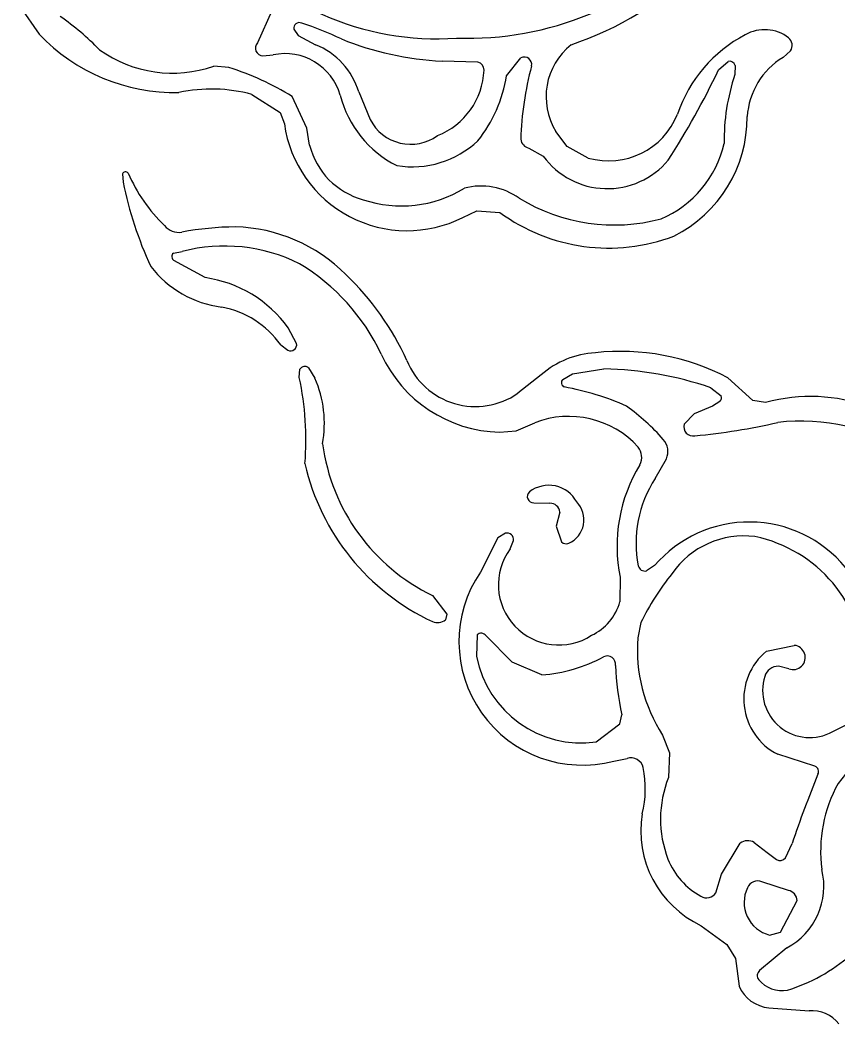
# Model space of a CAD drawing. Header units: millimetres. Extents: x 0.02 to 0.492, y 0.021 to 0.495.
# Drawn here: x 0.0369 to 0.1124, y 0.0739 to 0.1664 of the extents above; entities that cross this region are included whole.
import ezdxf

# ---------------------------------------------------------------- set-up
doc = ezdxf.new("R2010")
doc.units = ezdxf.units.MM
doc.header["$MEASUREMENT"] = 0
doc.layers.add('WHITE', color=7, linetype='Continuous')

msp = doc.modelspace()

# ---------------------------------------------------------------- linework, layer by layer
at = {"layer": 'WHITE'}
for p, q in [((0.0368509680793347, 0.1676670786206736), (0.038607078312543, 0.1651445641679642)), ((0.0600745601847335, 0.1672999903440623), (0.0587356181606856, 0.1643357692871025)), ((0.0621059497454202, 0.1656055379097777), (0.0624945225311949, 0.1650096586559199)), ((0.0624945225311949, 0.1650096586559199), (0.0641065305862008, 0.1641755067690394)), ((0.0592387374961428, 0.1631585522121734), (0.0601783343128439, 0.1632286618609959)), ((0.0817090163539651, 0.1613122549032096), (0.0830422998597267, 0.1629647942641579)), ((0.1072145206928547, 0.162997357456483), (0.1078983161199017, 0.1636013087954018)), ((0.0561033881971769, 0.1620820011506056), (0.0547119409099777, 0.1621972370273714)), ((0.0790647591363654, 0.1625738763704344), (0.075763107439502, 0.1626472410093879)), ((0.1012641726675154, 0.1618419824785957), (0.1021544503211202, 0.1626365448022304)), ((0.1028004367543884, 0.1622538698695972), (0.1027727848747672, 0.1614137519341411)), ((0.058224297239603, 0.1595911318925813), (0.0608500932028389, 0.1579312533140337)), ((0.0633074695342617, 0.1564852676412958), (0.0619457429045896, 0.1593917993499338)), ((0.0680886084785023, 0.1598128208529297), (0.0691401979253581, 0.1572724059701847)), ((0.0608500932028389, 0.1579312533140337), (0.0612237068531676, 0.1568716338272817)), ((0.0635526587566829, 0.1549053477484159), (0.0633074695342617, 0.1564852676412958)), ((0.0873136912841492, 0.1547762189892008), (0.0862697071835537, 0.1561710697973721)), ((0.0837692035642444, 0.154643228522403), (0.08509882836109, 0.1538789623670213)), ((0.0892483217166344, 0.1537214067110841), (0.0873136912841492, 0.1547762189892008)), ((0.0463046949060066, 0.1522549994432529), (0.0463435154580565, 0.1515000782871718)), ((0.077679978137923, 0.1482350571077988), (0.0789854142221357, 0.1488426208246516)), ((0.0789854142221357, 0.1488426208246516), (0.0810882837602844, 0.1487079927506317)), ((0.0509835068065795, 0.1449442514283156), (0.0518070477136147, 0.1451005113067958)), ((0.0539185152787668, 0.1426865364338496), (0.0510292453935442, 0.1442625057182845)), ((0.0623478854502533, 0.1366062338478576), (0.0615762252487261, 0.1380503912481755)), ((0.0608840112143625, 0.136483886855624), (0.0615456841217642, 0.1360047191480759)), ((0.0634462472895789, 0.1343695882543274), (0.0640390697375979, 0.1334145519627482)), ((0.0877799958867279, 0.1338273260108686), (0.0906866033301686, 0.134270946731067)), ((0.0625978098171791, 0.1334804077924561), (0.0626580164435347, 0.1342379076345505)), ((0.0849055671462821, 0.1337292729088699), (0.0827489920919312, 0.1320216076296571)), ((0.0869012607217229, 0.1333017240262575), (0.0877799958867279, 0.1338273260108686)), ((0.1044255642270432, 0.1313656609995618), (0.1021268736834019, 0.133457837525126)), ((0.1005522191611737, 0.1325293440736155), (0.1015009542806647, 0.1317869684318489)), ((0.1007007911945319, 0.1308486011807053), (0.0990079625637511, 0.1301321549323315)), ((0.1013884366436582, 0.1312594377736547), (0.1007007911945319, 0.1308486011807053)), ((0.1056029411713815, 0.1311651214869389), (0.1044255642270432, 0.1313656609995618)), ((0.0990079625637511, 0.1301321549323315), (0.0980962729094914, 0.1291699375086074)), ((0.0825873025441932, 0.1285688128321844), (0.0843189839587187, 0.1292998917036414)), ((0.0810746024139418, 0.1284342546033926), (0.0825873025441932, 0.1285688128321844)), ((0.0954058716931155, 0.1241747623781154), (0.0964467693487663, 0.1259828698484229)), ((0.0842301182584058, 0.1219323337009837), (0.0857021167031099, 0.1218729077842141)), ((0.0866287577425969, 0.121063096977927), (0.0862938849419371, 0.1197613596288609)), ((0.0862938849419371, 0.1197613596288609), (0.0867818001058672, 0.118308239343429)), ((0.0809130298285792, 0.1186764291015687), (0.0793086176340879, 0.115531613932583)), ((0.0816064953497244, 0.1191091328704748), (0.0809130298285792, 0.1186764291015687)), ((0.0820357329299716, 0.1176681996714883), (0.082349426760552, 0.1184372330246603)), ((0.0953593290670681, 0.1161246885221598), (0.094606705487195, 0.1156466665702027)), ((0.0921828704872495, 0.1150521514518516), (0.0921689225861215, 0.1127966179830495)), ((0.0748963664710563, 0.1133711508248494), (0.0761911358273562, 0.1116578667814625)), ((0.0761911358273562, 0.1116578667814625), (0.0760867125454872, 0.111129884211861)), ((0.0941034267615253, 0.1108667455926964), (0.0938208165585488, 0.1094614602380141)), ((0.0790052186347487, 0.1097322937091791), (0.078939742839205, 0.1077454063354849)), ((0.0822437768060873, 0.1072288088474787), (0.0798076139272558, 0.1096668670701911)), ((0.1056757376293471, 0.1082395863405428), (0.1082449379799088, 0.1087719090665508)), ((0.0849643261782604, 0.1060488229751301), (0.0822437768060873, 0.1072288088474787)), ((0.1077361651600893, 0.1066121460689136), (0.1067796763769405, 0.106865684006785)), ((0.0921527506624836, 0.1015225626984544), (0.0923370770830517, 0.102369392243856)), ((0.0899877305075778, 0.0998731963561083), (0.0921527506624836, 0.1015225626984544)), ((0.1117928768261318, 0.1008164087608002), (0.1135090924466814, 0.1016755025445613)), ((0.096096030960449, 0.1004986520587164), (0.0967414396328801, 0.0988665838707974)), ((0.0916124985751057, 0.0981014984766835), (0.0928246170253011, 0.098342206736299)), ((0.0967414396328801, 0.0988665838707974), (0.0966403309123321, 0.0965781190263672)), ((0.1101511980225211, 0.0976269851644018), (0.1067209527198175, 0.0987220025768927)), ((0.1015467360779065, 0.0876750710116967), (0.1032470473104439, 0.0905368418071044)), ((0.1045509144172197, 0.0906027194690237), (0.1057470561049068, 0.0896522856360559)), ((0.1074405448565887, 0.0891696593311732), (0.1080420574455677, 0.0905009974009515)), ((0.1057470561049068, 0.0896522856360559), (0.1065942783125186, 0.089016289488337)), ((0.1009946819806972, 0.0859548086569733), (0.1015467360779065, 0.0876750710116967)), ((0.1077038152913062, 0.086167865696463), (0.1052616471818735, 0.0869684225637885)), ((0.1069617744885749, 0.082320017416168), (0.1085115782862588, 0.0852323608108687)), ((0.0996685584181123, 0.0829159015202611), (0.1020309723151165, 0.081174478710485)), ((0.1059719242188094, 0.0820540797657507), (0.1069617744885749, 0.082320017416168)), ((0.1020309723151165, 0.081174478710485), (0.1028104055479527, 0.0798988953790047)), ((0.107555109916351, 0.0808662739662815), (0.1050498677667677, 0.0787743072460255)), ((0.1028104055479527, 0.0798988953790047), (0.1031529992190577, 0.0773515022398726)), ((0.1059097776994624, 0.0753386959594599), (0.109602676606091, 0.0750516342722366))]:
    msp.add_line(p, q, dxfattribs=at)
for centre, radius, start, end in [((0.0780910128440548, 0.1943043240517645), 0.029542128928518, 268.073086238265, 5.402013612058644), ((0.0768549183309667, 0.1954833076310712), 0.0331356017911498, 289.0399103845161, 336.523046905942), ((0.0752566626920903, 0.1903908443669242), 0.025678025338266, 217.4729687315391, 274.1113938058067), ((0.0260649716600497, 0.1459561010734989), 0.0253656551057686, 44.42258458594625, 55.17358590594186), ((0.0626118235139153, 0.1656961070419558), 0.0005139173448668, 66.04770545671565, 190.1504119059417), ((0.0519683422125912, 0.1337176397474629), 0.0342147556879724, 64.88956463931184, 71.50773768047765), ((0.051085729348676, 0.1769410288019917), 0.0171718755394815, 223.3902809059419, 271.3787820214417), ((0.1096665635042659, 0.1536832657500602), 0.01285577186653, 117.5318743046441, 161.4234462079181), ((0.1055135921088751, 0.1619440721753665), 0.003613346274604, 52.41731599917841, 119.6861732991285), ((0.1071348133917857, 0.1641034833162316), 0.000913846631121, 326.6660969059424, 50.39418972586787), ((0.059249945819856, 0.1638594626012243), 0.000701, 137.1979579059435, 269.083855905943), ((0.0614819263471082, 0.1577811970652374), 0.006912, 17.09320990594203, 67.68384290594207), ((0.0772325179135551, 0.1912831989295815), 0.028673633413789, 247.9928424728134, 267.0625309059418), ((0.0914455859768042, 0.1593838697204011), 0.0060919458818866, 128.3634202303926, 211.8289289059421), ((0.0509047054432787, 0.1731006694141681), 0.0115490207252536, 234.3956497571139, 289.2480629059419), ((0.0612931376746609, 0.1580745860318338), 0.0052732612478685, 15.8142212382927, 102.204807905942), ((0.0833520196588988, 0.1623595776436918), 0.0006798628624123, 347.4548213841997, 117.1011109059422), ((0.1107711151744625, 0.1571097581941045), 0.0068784583578708, 121.1354309059419, 176.4270420869558), ((0.0476650859793191, 0.1360673349663146), 0.027349, 58.52249490594193, 72.02864190594192), ((0.078869561617517, 0.161836457752748), 0.0007628160257068, 0.0832562899358073, 75.17363090594205), ((0.1138063420651868, 0.1543459369398284), 0.0308116656358131, 165.2091187650889, 177.9455032480189), ((0.1022781952817013, 0.1621088600623233), 0.000542, 15.51827790593987, 103.1976969059411), ((0.0728453540656436, 0.1621039491902166), 0.0067922483766202, 291.4737544812562, 357.7523589153873), ((0.0687951643618885, 0.1634136129777888), 0.0130837028027565, 321.7791570558101, 350.757763905942), ((0.0306057288393427, 0.1958557548575753), 0.0784190818338755, 327.3336803435544, 334.2946279059419), ((0.1204435564533955, 0.1553936500019216), 0.0186680956569858, 161.1869819059419, 181.0592468832854), ((0.0544766385206394, 0.1455342069868996), 0.0145479236895784, 75.07183490594197, 101.8109728440605), ((0.0761608368026712, 0.1620493144772869), 0.0101174472981626, 194.5260763770844, 243.16735952345), ((0.0911320767389005, 0.1602795356782112), 0.006823312138059, 253.9738329059418, 338.4996763121513), ((0.0915985687791914, 0.1574981450179112), 0.0123075239201751, 296.8222181321345, 0.1874946578699698), ((0.0725478818331657, 0.1584525882929088), 0.011434, 187.9476259059419, 296.6696189059418), ((0.0728737971258904, 0.1591794628499153), 0.0041924490375846, 207.0571469059419, 305.8948203910029), ((0.0702976024388935, 0.1565930319623846), 0.0069528802148658, 194.0478219059418, 254.9362927357065), ((0.072991116688999, 0.1617978570416215), 0.008887143135946, 260.9549707834203, 313.1942831221424), ((0.0839602790692605, 0.1555782910737495), 0.0009543855738368, 187.6927258755328, 258.4508849059422), ((0.0920550060028091, 0.1572945894457791), 0.009979678400571, 293.0671729161255, 346.9934940042699), ((0.0909970376038022, 0.158222058153259), 0.0073247084091621, 216.3657549059418, 320.158879039656), ((0.046581962034119, 0.1521608345725299), 0.0002928209063746, 36.28743681386563, 161.2415949059393), ((0.060264774036925, 0.1580854878290742), 0.014625114320698, 203.1569820259407, 226.3888870042339), ((0.0822863376578257, 0.1589659208870251), 0.036710015982154, 191.7342989059419, 204.5455654177114), ((0.0720290210858662, 0.1603436755741515), 0.0110466463920097, 251.3179349111539, 301.6234667671376), ((0.0793659827295007, 0.1450917890221077), 0.0060462149864578, 54.36038442515593, 104.8033480916122), ((0.0916358410257548, 0.1643187661983578), 0.0167742480917107, 238.57088461006, 284.9568924628028), ((0.0911411428755958, 0.1624137088429873), 0.0169972536015839, 233.7407239059419, 290.7099820680665), ((0.0514520981250292, 0.1484681771583504), 0.0016032595202223, 217.3122432508707, 280.882891040714), ((0.0570666930997652, 0.1176365608475888), 0.029735491860534, 90.68801691889563, 100.2904513691601), ((0.0563151763282745, 0.1324876149404691), 0.0148875205670664, 44.75724255511854, 88.48172470778258), ((0.0557095142589064, 0.1301655330931837), 0.0154364121277643, 63.40591507696812, 104.6438069059419), ((0.0512830314533845, 0.1446219394894173), 0.00044, 132.9013269059419, 234.775161905942), ((0.056652838485787, 0.1496878960565617), 0.0097911813968238, 217.5844142427716, 262.9246427137839), ((0.0525724973856612, 0.1273243110260448), 0.0194419212813342, 25.25061413332835, 58.88284018151948), ((0.052351188549604, 0.1314553705583026), 0.01134, 35.56114890594194, 82.05559090594197), ((0.0494990846932112, 0.1246572732694556), 0.0252524522221615, 24.29837707870943, 46.48428001097157), ((0.0538412122474962, 0.1314857054725054), 0.0086361353872115, 35.36281890594182, 79.28542446837115), ((0.0618053537555436, 0.1364940939341988), 0.000554, 242.0489049059391, 11.67842890594159), ((0.0813790409953053, 0.1407854122270734), 0.0123549090443771, 204.7249491145754, 268.5880259059419), ((0.0903421098604055, 0.1275164015185698), 0.0082556506463692, 93.05434042843066, 131.1873889059418), ((0.0922232062262139, 0.1144796154053078), 0.0214069041183382, 62.44247490594191, 96.22436757810489), ((0.0631064481721156, 0.1339786143936012), 0.000518, 49.00578290594065, 149.9625399059415), ((0.0788429222618494, 0.1376302831353268), 0.0068348096129575, 202.1949774174287, 304.8546479059419), ((0.0901212672392427, 0.1022549376714684), 0.032021, 70.98876990594194, 88.98838090594192), ((0.0359317615041797, 0.1277350673839182), 0.0272779594002411, 355.3707447111082, 12.15880990594192), ((0.054544855997506, 0.1292489286981214), 0.010367859553705, 349.5729862942315, 23.68965090594182), ((0.0871878476051953, 0.1329945592131725), 0.0004200979221277, 133.0150679059409, 248.9493301940157), ((0.0825770355490248, 0.107918942217038), 0.025083236224799, 65.9840974835375, 79.75808800047385), ((0.1010457670911281, 0.1316082910060732), 0.000489, 314.4876679059421, 21.43180190594352), ((0.1097740660394952, 0.1158924681046807), 0.015832, 35.35870490594193, 105.275563905942), ((0.0812469218635112, 0.1147518438715823), 0.0197907810107668, 41.07282607175725, 54.33561254102364), ((0.0874585965625125, 0.1212840597854288), 0.0086087588328944, 42.14047027123648, 111.3891089059418), ((0.0988982468118353, 0.1289239542958836), 0.0008388503328858, 162.9480599059419, 283.0018294915474), ((0.0940165821278692, 0.1839324740485243), 0.0560556509120845, 275.1896573505234, 283.113714393263), ((0.1088387059042331, 0.1096174261310088), 0.0198331477017601, 59.4340284545867, 96.08959367900341), ((0.0828042322194637, 0.1297897649300643), 0.0182237545481385, 187.6223086859237, 244.2826609059419), ((0.0926915067763636, 0.1261205079143844), 0.0014854327630009, 332.3661870095589, 39.23814751175093), ((0.0949764064242648, 0.1266585258565892), 0.0016181712428293, 335.320438905942, 42.64387051823848), ((0.0838377103827442, 0.1302338103966685), 0.0212434883607114, 192.7829245865105, 245.0906171998946), ((0.1063189074288586, 0.1179172023216834), 0.0144234550958244, 148.6019792895074, 191.4573429059418), ((0.1047893549389844, 0.1181837926734424), 0.0111329006026198, 147.4434359059419, 190.7872151846812), ((0.0856087372619713, 0.1206115166782554), 0.0029242148993331, 28.24267427326114, 127.7994609518842), ((0.084177643127363, 0.1224917241756077), 0.0005618463691064, 130.0010890238451, 275.3591019059418), ((0.0857486948012317, 0.1209911371333216), 0.000883, 4.674487905941698, 93.02374590594184), ((0.0864771027943697, 0.1203518039991461), 0.002370089626066, 294.010307705448, 43.90158557973147), ((0.1040906906796133, 0.1086666315774206), 0.011483, 39.44205290594202, 139.497079905942), ((0.0817527210365179, 0.1185241311196041), 0.000603, 351.7142779059417, 104.033961905942), ((0.103604037710356, 0.1108025740859146), 0.0080647824730672, 82.77786356501164, 145.2632765916124), ((0.1019885502356038, 0.1062446481514865), 0.0128310212022986, 2.283814905941808, 78.17504220024607), ((0.0865216391975077, 0.1143717072141315), 0.0055668858046963, 143.6894929059419, 302.9082192940447), ((0.0872149249943482, 0.1188085178089844), 0.000661721778484, 229.1150469059426, 290.0228004761753), ((0.0944584660437542, 0.1162531317879408), 0.0006243196240051, 194.1854442745068, 283.7355899059426), ((0.0887099332764785, 0.1091102831365452), 0.011385, 145.6659589059419, 284.7704119059419), ((0.114741904977358, 0.1009567823834706), 0.022894413158533, 140.892893740753, 154.351111905942), ((0.0874118673076565, 0.1141639769751839), 0.0049496712553202, 295.5428958770287, 343.963331905942), ((0.0753567760245458, 0.1120127483914546), 0.0011455376398066, 245.9694318016795, 309.583341905943), ((0.0793787728066398, 0.1093605595559691), 0.000527, 35.53700790594259, 135.1399179059427), ((0.1081941286101089, 0.1083399480140604), 0.014417, 175.5383989059419, 212.9490029059418), ((0.1081399024994706, 0.1076568451455808), 0.00112, 248.8703369059406, 84.61879790594067), ((0.0886181189523196, 0.1096396290819148), 0.009862, 191.0737799059419, 277.9829069059419), ((0.0838212214729501, 0.1206336881423359), 0.0146295926229296, 274.481457905942, 297.8743656107284), ((0.09101727037731, 0.1070542460899624), 0.0007387953242149, 349.4402393178248, 118.8260416786888), ((0.1093081853298524, 0.1038223151576638), 0.005719, 129.431432905942, 243.1027129059422), ((0.1182590103519498, 0.1080646177004872), 0.0265402000256039, 182.4742785711223, 192.3913949059418), ((0.1068684041628595, 0.1054314504158297), 0.0014369755089835, 93.54004890594108, 160.3564903352835), ((0.109675800233683, 0.1046237494381463), 0.0043563581500686, 162.764828544684, 299.0763029059418), ((0.1844187464210812, 0.0402384803366225), 0.0911917663773949, 136.861677905942, 142.2681268549081), ((0.0931739122172457, 0.0972142782690838), 0.0011807750667549, 13.88265379569791, 107.2066289059411), ((0.0851017013542688, 0.0956130506589947), 0.0094091506728828, 345.4382574970582, 11.5537755095027), ((0.1099512512391614, 0.0971299455460689), 0.0005357491002031, 332.9399339547853, 68.08629290594193), ((0.1062228350971219, 0.092761556091359), 0.0103145789583673, 158.2833739059419, 201.0728659415825), ((0.2198982280616497, 0.052336467576632), 0.1181877076586453, 157.8556915662241, 161.1607239059417), ((0.1236141171100544, 0.0897717661403711), 0.012939675746634, 151.0010358660716, 187.385116254658), ((0.1037912140688377, 0.0917031018820336), 0.0097062443721757, 170.8452969563155, 244.8656269059419), ((0.1039543639901674, 0.0894736239956541), 0.001277, 62.15055090594286, 123.6342489059426), ((0.1028731490471328, 0.0915597115043782), 0.0067572864908564, 201.7760243616903, 241.3219248026629), ((0.1069230162276978, 0.089613830602507), 0.000682, 241.1825589059418, 319.3620089059423), ((0.104534771289086, 0.0865518607172048), 0.0064380386862479, 297.9784579059419, 13.99232358221552), ((0.1048780256737255, 0.086009040824553), 0.0010332370410958, 68.20534490594191, 156.6450074388017), ((0.1067228567066723, 0.0850656824226276), 0.0031038121986093, 154.1572276779536, 255.9990039059418), ((0.1075174603880317, 0.0851904728122933), 0.000995, 2.412778905942317, 79.20524690594328), ((0.1001538912308442, 0.0864622270525425), 0.0009820399753576, 237.7878768090141, 328.8889599059419), ((0.1028086375067026, 0.0924598342831045), 0.0162205452527716, 287.2115414025339, 310.9217139059419), ((0.1054193477878381, 0.0783106767026683), 0.0005928480131567, 128.5523119059411, 219.6047626168294), ((0.107115370108286, 0.079719709197325), 0.0027978106346554, 219.695065908249, 280.1476690911279), ((0.1062072024376047, 0.0786403263938273), 0.003315, 202.878954905942, 264.8524499059422), ((0.1099133333702832, 0.0719902291130044), 0.0030771267725123, 37.32698858322696, 95.79426790594212)]:
    msp.add_arc(centre, radius, start, end, dxfattribs=at)

doc.saveas('drawing.dxf')
